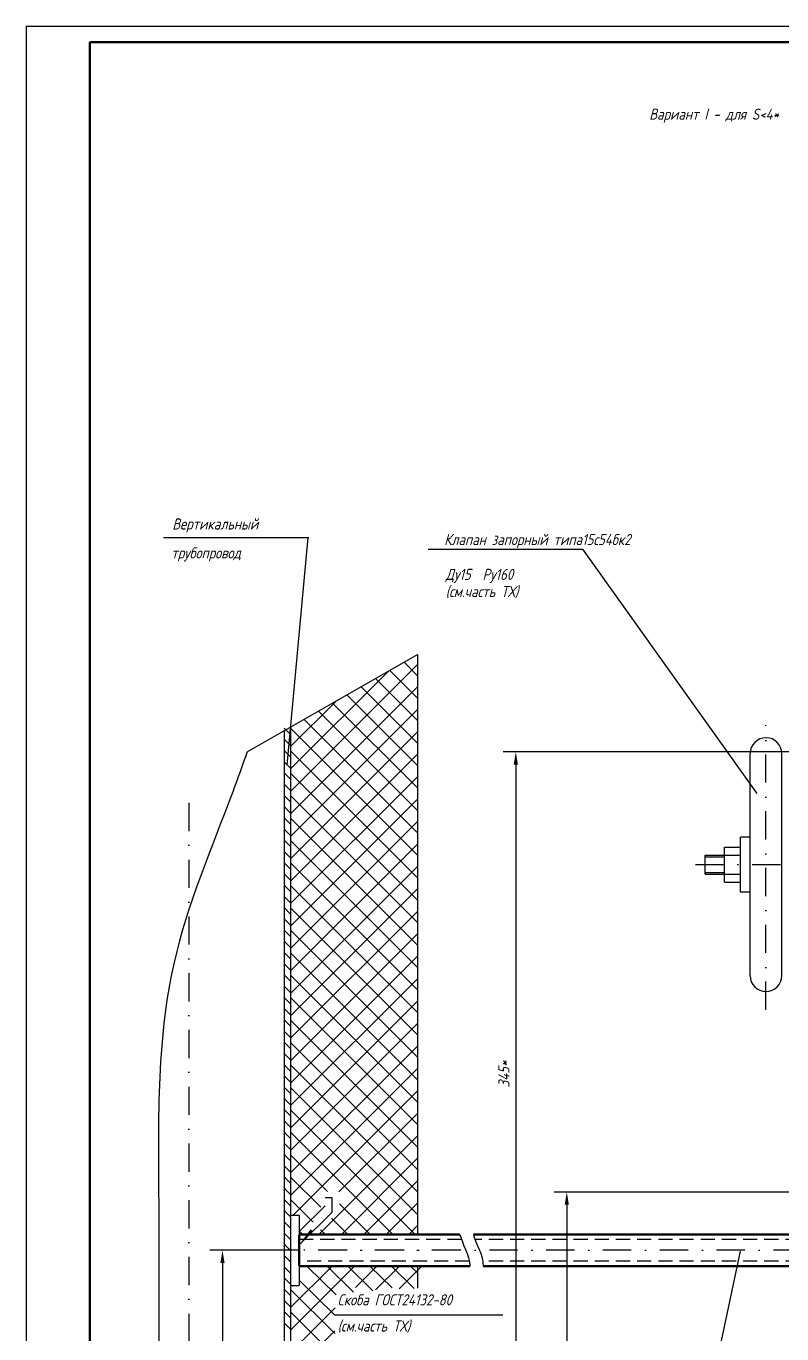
# Model space of a CAD drawing. Header units: inches. Extents: x 0 to 2138, y 0 to 841.
# Drawn here: x 0 to 237.9, y 429 to 841 of the extents above; entities that cross this region are included whole.
import ezdxf

# ---------------------------------------------------------------- set-up
doc = ezdxf.new("R2010")
doc.units = ezdxf.units.IN
doc.header["$LTSCALE"] = 0.7
doc.header["$MEASUREMENT"] = 0
doc.linetypes.add('DASHDOT', pattern=[25.4, 12.7, -6.35, 0, -6.35])
doc.linetypes.add('HIDDEN', pattern=[9.525, 6.35, -3.175])
doc.styles.get("Standard").update_dxf_attribs({"font": 'romand.shx', "width": 0.8, "oblique": 15, "height": 3.5})
doc.dimstyles.get("Standard").update_dxf_attribs({"dimtxt": 3.5, "dimasz": 4, "dimexe": 4, "dimexo": 0, "dimgap": 2, "dimtad": 1, "dimdec": 0, "dimdsep": 46, "dimtxsty": 'Standard', "dimcen": 0.09, "dimadec": 0, "dimazin": 0, "dimtfac": 1, "dimtdec": 0, "dimtmove": 0, "dimatfit": 3, "dimfxl": 0, "dimtolj": 1, "dimtzin": 0, "dimlwd": 25, "dimlwe": 25, "dimarcsym": 0})

# ---------------------------------------------------------------- blocks, each defined once
blk = doc.blocks.new('*D263')
at = {"color": 0, "lineweight": 25}
for p, q in [((297.74, 473.69), (166.18, 473.69)), ((170.18, 469.69), (170.18, 277.69)), ((138.54, 273.69), (174.18, 273.69))]:
    blk.add_line(p, q, dxfattribs=at)
for points in [[(169.51, 469.69), (170.84, 469.69), (170.18, 473.69)], [(169.51, 277.69), (170.84, 277.69), (170.18, 273.69)]]:
    blk.add_solid(points, dxfattribs=at)
at = {"layer": 'DEFPOINTS', "color": 0, "lineweight": 25}
for p in [(297.74, 473.69), (138.54, 273.69), (170.18, 273.69)]:
    blk.add_point(p, dxfattribs=at)
at = {"color": 0, "lineweight": 25, "insert": (166.43, 373.69), "char_height": 3.5, "attachment_point": 5, "rotation": 90}
blk.add_mtext('\\A1;200', dxfattribs=at)
blk = doc.blocks.new('*D406')
at = {"color": 0, "lineweight": 25}
for p, q in [((85.89, 455.33), (57.8, 455.33)), ((61.8, 451.33), (61.8, 277.69)), ((83.21, 273.69), (57.8, 273.69))]:
    blk.add_line(p, q, dxfattribs=at)
for points in [[(61.13, 451.33), (62.47, 451.33), (61.8, 455.33)], [(61.13, 277.69), (62.47, 277.69), (61.8, 273.69)]]:
    blk.add_solid(points, dxfattribs=at)
at = {"layer": 'DEFPOINTS', "color": 0, "lineweight": 25}
for p in [(85.89, 455.33), (61.8, 273.69), (83.21, 273.69)]:
    blk.add_point(p, dxfattribs=at)
at = {"color": 0, "lineweight": 25, "insert": (58.05, 364.51), "char_height": 3.5, "attachment_point": 5, "rotation": 90}
blk.add_mtext('\\A1;180**', dxfattribs=at)

msp = doc.modelspace()

# ---------------------------------------------------------------- linework, layer by layer
for p, q in [((0, 841), (0, 0)), ((0, 841), (594, 841)), ((126.53, 676.21), (175.13, 676.21)), ((227.87, 541.85), (227.87, 611.82)), ((237.87, 541.85), (237.87, 611.82)), ((224.87, 568.17), (224.87, 585.51)), ((227.87, 585.51), (224.87, 585.51)), ((219.87, 571.34), (219.87, 582.34)), ((219.87, 582.34), (224.87, 582.34)), ((213.73, 573.84), (213.73, 579.84)), ((213.73, 579.84), (224.87, 579.84)), ((213.73, 579.34), (219.87, 579.34)), ((213.73, 574.34), (219.87, 574.34)), ((213.73, 573.84), (224.87, 573.84)), ((219.87, 571.34), (224.87, 571.34)), ((227.87, 568.17), (224.87, 568.17)), ((85.93, 466.33), (85.93, 444.22)), ((86.03, 457.15), (96.37, 467.3))]:
    msp.add_line(p, q)
at = {"lineweight": 50}
for p, q in [((20, 836), (20, 5)), ((20, 836), (589, 836)), ((85.89, 460.2), (85.89, 450.42)), ((136.56, 460.33), (85.93, 460.33)), ((296.79, 460.33), (140.77, 460.33)), ((139.71, 450.33), (85.93, 450.33)), ((296.79, 450.33), (143.87, 450.33))]:
    msp.add_line(p, q, dxfattribs=at)
at = {"lineweight": 25}
for p, q in [((43.2, 679.93), (89.01, 679.93)), ((88.67, 679.85), (82.07, 608.19)), ((175.13, 676.21), (229.99, 599.22)), ((69.57, 612.38), (123.21, 643.02)), ((123.21, 639.89), (83.21, 599.89)), ((123.21, 636.36), (118.97, 640.6)), ((114.02, 637.77), (83.21, 606.97)), ((123.21, 622.22), (109.97, 635.46)), ((123.21, 629.29), (114.47, 638.03)), ((123.21, 632.82), (83.21, 592.82)), ((123.21, 615.15), (105.47, 632.89)), ((97.53, 628.36), (83.21, 614.04)), ((123.21, 601.01), (96.47, 627.75)), ((123.21, 608.08), (100.97, 630.32)), ((123.21, 625.75), (83.21, 585.75)), ((123.21, 586.86), (87.46, 622.61)), ((123.21, 593.93), (91.97, 625.18)), ((83.21, 617.85), (81.21, 619.85)), ((123.21, 579.79), (83.21, 619.79)), ((123.21, 618.68), (83.21, 578.68)), ((83.21, 614.32), (81.21, 616.32)), ((83.21, 610.78), (81.21, 612.78)), ((123.21, 572.72), (83.21, 612.72)), ((123.21, 611.61), (83.21, 571.61)), ((288.74, 612.34), (150.13, 612.34)), ((83.21, 607.25), (81.21, 609.25)), ((83.21, 603.71), (81.21, 605.71)), ((123.21, 565.65), (83.21, 605.65)), ((154.13, 608.34), (154.13, 277.69)), ((83.21, 600.18), (81.21, 602.18)), ((123.21, 604.54), (83.21, 564.54)), ((83.21, 596.64), (81.21, 598.64)), ((123.21, 558.58), (83.21, 598.58)), ((123.21, 597.47), (83.21, 557.47)), ((83.21, 593.1), (81.21, 595.1)), ((83.21, 589.57), (81.21, 591.57)), ((123.21, 551.51), (83.21, 591.51)), ((123.21, 590.4), (83.21, 550.4)), ((83.21, 586.03), (81.21, 588.03)), ((83.21, 582.5), (81.21, 584.5)), ((83.21, 578.96), (81.21, 580.96)), ((123.21, 544.44), (83.21, 584.44)), ((123.21, 583.33), (83.21, 543.33)), ((83.21, 575.43), (81.21, 577.43)), ((123.21, 537.37), (83.21, 577.37)), ((83.21, 571.89), (81.21, 573.89)), ((123.21, 576.25), (83.21, 536.25)), ((83.21, 568.36), (81.21, 570.36)), ((123.21, 530.29), (83.21, 570.29)), ((123.21, 569.18), (83.21, 529.18)), ((83.21, 564.82), (81.21, 566.82)), ((83.21, 561.28), (81.21, 563.28)), ((123.21, 523.22), (83.21, 563.22)), ((123.21, 562.11), (83.21, 522.11)), ((83.21, 557.75), (81.21, 559.75)), ((83.21, 554.21), (81.21, 556.21)), ((83.21, 550.68), (81.21, 552.68)), ((123.21, 516.15), (83.21, 556.15)), ((123.21, 555.04), (83.21, 515.04)), ((83.21, 547.14), (81.21, 549.14)), ((123.21, 509.08), (83.21, 549.08)), ((123.21, 547.97), (83.21, 507.97)), ((83.21, 543.61), (81.21, 545.61)), ((83.21, 540.07), (81.21, 542.07)), ((123.21, 502.01), (83.21, 542.01)), ((123.21, 540.9), (83.21, 500.9)), ((83.21, 536.54), (81.21, 538.54)), ((83.21, 533), (81.21, 535)), ((123.21, 494.94), (83.21, 534.94)), ((123.21, 533.83), (83.21, 493.83)), ((83.21, 529.47), (81.21, 531.47)), ((83.21, 525.93), (81.21, 527.93)), ((123.21, 487.87), (83.21, 527.87)), ((83.21, 522.39), (81.21, 524.39)), ((123.21, 526.76), (83.21, 486.76)), ((83.21, 518.86), (81.21, 520.86)), ((123.21, 480.8), (83.21, 520.8)), ((123.21, 519.69), (83.21, 479.69)), ((83.21, 515.32), (81.21, 517.32)), ((83.21, 511.79), (81.21, 513.79)), ((123.21, 473.73), (83.21, 513.73)), ((123.21, 512.62), (83.21, 472.62)), ((83.21, 508.25), (81.21, 510.25)), ((83.21, 504.72), (81.21, 506.72)), ((83.21, 501.18), (81.21, 503.18)), ((123.21, 466.66), (83.21, 506.66)), ((123.21, 505.54), (83.99, 466.33)), ((83.21, 497.65), (81.21, 499.65)), ((122.46, 460.33), (83.21, 499.58)), ((83.21, 494.11), (81.21, 496.11)), ((123.21, 498.47), (98.44, 473.71)), ((83.21, 490.57), (81.21, 492.57)), ((115.39, 460.33), (83.21, 492.51)), ((123.21, 491.4), (92.14, 460.33)), ((83.21, 487.04), (81.21, 489.04)), ((83.21, 483.5), (81.21, 485.5)), ((94.84, 473.82), (83.21, 485.44)), ((123.21, 484.33), (99.21, 460.33)), ((83.21, 479.97), (81.21, 481.97)), ((83.21, 476.43), (81.21, 478.43)), ((92.71, 468.87), (83.21, 478.37)), ((83.21, 472.9), (81.21, 474.9)), ((123.21, 477.26), (106.28, 460.33)), ((83.21, 469.36), (81.21, 471.36)), ((90.35, 464.16), (83.21, 471.3)), ((96.37, 471.87), (94.11, 471.87)), ((96.37, 467.3), (96.37, 471.9)), ((108.32, 460.33), (98.65, 470)), ((123.21, 470.19), (113.35, 460.33)), ((83.21, 465.83), (81.21, 467.83)), ((85.93, 466.33), (83.21, 466.33)), ((94.07, 469.34), (85.93, 461.2)), ((83.21, 462.29), (81.21, 464.29)), ((87.11, 460.33), (85.93, 461.51)), ((94.18, 460.33), (92.69, 461.82)), ((101.25, 460.33), (96.16, 465.42)), ((123.21, 463.12), (120.42, 460.33)), ((83.21, 458.75), (81.21, 460.75)), ((83.21, 455.22), (81.21, 457.22)), ((83.21, 451.68), (81.21, 453.68)), ((224.74, 455.04), (215.91, 413.38)), ((83.21, 448.15), (81.21, 450.15)), ((103.35, 450.33), (83.21, 430.19)), ((96.28, 450.33), (83.21, 437.26)), ((88.49, 450.19), (97.58, 441.27)), ((94.76, 450.33), (103.08, 442.16)), ((101.29, 450.33), (109.15, 442.61)), ((110.42, 450.33), (103.7, 443.61)), ((108.2, 450.33), (115.19, 443.47)), ((117.49, 450.33), (110, 442.83)), ((115, 450.33), (122.13, 443.34)), ((124.56, 450.33), (117.41, 443.18)), ((121.03, 450.33), (123.21, 448.19)), ((83.21, 444.61), (81.21, 446.61)), ((85.93, 445.97), (97.09, 435.03)), ((83.21, 441.08), (81.21, 443.08)), ((83.21, 444.22), (85.93, 444.22)), ((97.14, 429.08), (83.21, 443.02)), ((83.21, 437.54), (81.21, 439.54)), ((97.29, 437.2), (83.21, 423.12)), ((83.21, 434.01), (81.21, 436.01)), ((123.21, 395.94), (83.21, 435.94)), ((97.09, 435.03), (150.09, 435.03)), ((83.21, 430.47), (81.21, 432.47)), ((97.14, 429.98), (83.21, 416.05))]:
    msp.add_line(p, q, dxfattribs=at)
at = {"linetype": 'Continuous'}
for p, q in [((123.21, 643.02), (123.21, 460.33)), ((81.21, 619.03), (81.21, 216.05)), ((83.21, 620.18), (83.21, 280.69)), ((123.21, 450.33), (123.21, 443.36))]:
    msp.add_line(p, q, dxfattribs=at)
at = {"linetype": 'DASHDOT'}
for p, q in [((232.87, 531.14), (232.87, 620.76)), ((51.21, 596.27), (51.21, 219.23)), ((210.66, 576.84), (325.97, 576.84))]:
    msp.add_line(p, q, dxfattribs=at)
at = {"linetype": 'HIDDEN', "lineweight": 25}
for p, q in [((137.03, 458.73), (85.93, 458.73)), ((296.79, 458.73), (141.28, 458.73)), ((139.52, 451.93), (85.93, 451.93)), ((296.79, 451.93), (143.72, 451.93))]:
    msp.add_line(p, q, dxfattribs=at)
at = {"linetype": 'DASHDOT', "lineweight": 25}
for p in [(297.74, 455.33), (136.56, 455.33)]:
    msp.add_line(p, (83.21, 455.33), dxfattribs=at)
msp.add_lwpolyline([(86.03, 457.15, 0, 1, 0), (89.88, 461.62, 1, 1, 0)], format="xyseb")
for centre, start, end in [((232.87, 611.82), 0, 180), ((232.87, 541.85), 180, 0)]:
    msp.add_arc(centre, 5, start, end)
at = {"lineweight": 25}
msp.add_open_spline([(69.57, 612.38), (68.1, 608.18), (60.16, 586.1), (40.28, 540.22), (42.05, 477.38), (41.64, 425.92), (41.95, 380.13), (40.22, 338.73), (42.01, 296.06), (37.57, 262.19), (47.49, 234.37), (67.74, 222.58), (75.17, 218.93), (81.21, 216.05)], degree=3, knots=[56.724729, 56.724729, 56.724729, 56.724729, 70.057864, 126.91747, 204.921539, 254.684611, 281.974035, 342.176642, 379.097629, 409.608145, 444.817237, 459.291905, 475.919757, 475.919757, 475.919757, 475.919757], dxfattribs=at)
for points in [[(136.56, 460.33), (137.22, 457.25), (139.6, 453.95), (139.71, 450.33)], [(140.77, 460.33), (141.53, 457.25), (143.87, 453.95), (143.87, 450.33)]]:
    msp.add_open_spline(points, degree=3, dxfattribs=at)
msp.add_solid([(153.46, 608.34), (154.8, 608.34), (154.13, 612.34)], dxfattribs=at)
at = {"layer": 'DEFPOINTS', "color": 0, "linetype": 'ByBlock'}
for p in [(232.87, 616.82), (213.73, 576.84), (232.87, 536.85), (30.74, 476.1)]:
    msp.add_point(p, dxfattribs=at)

# ---------------------------------------------------------------- texts
at = {"lineweight": 25, "char_height": 3.5, "attachment_point": 1}
for s, insert, width in [('Вариант I - для S<4*', (196.13, 815.02), 62.4197), ('Вертикальный  ', (46, 685.91), 77.5752), ('Клапан запорный типа15с54бк2', (131.6, 681.01), 70.9958), ('трубопровод', (45.67, 676.79), 77.5752), ('Ду15  Ру160', (132.05, 670.03), 41.1648), ('(см.часть ТХ)', (132.05, 664.62), 43.7185), ('Скоба ГОСТ24132-80', (98.02, 441.48), 61.6869), ('(см.часть ТХ)', (98.02, 433.23), 69.9357)]:
    msp.add_mtext(s, dxfattribs=dict(at, insert=insert, width=width))
at = {"lineweight": 25, "insert": (150.38, 510.84), "char_height": 3.5, "attachment_point": 5, "rotation": 90}
msp.add_mtext('345*', dxfattribs=at)

# ---------------------------------------------------------------- dimensions: what is measured, and where the dimension line sits
at = {"lineweight": 25}
dim = msp.add_linear_dim(base=(170.18, 273.69), p1=(297.74, 473.69), p2=(138.54, 273.69), angle=90, dimstyle='Standard', dxfattribs=at)
dim.commit()
dim.dimension.update_dxf_attribs({"geometry": '*D263', "text_midpoint": (166.43, 373.69)})
dim = msp.add_linear_dim(base=(61.8, 273.69), p1=(85.89, 455.33), p2=(83.21, 273.69), angle=90, text='180**', dimstyle='Standard', dxfattribs=at)
dim.commit()
dim.dimension.update_dxf_attribs({"geometry": '*D406', "text_midpoint": (58.05, 364.51)})

doc.saveas('drawing.dxf')
